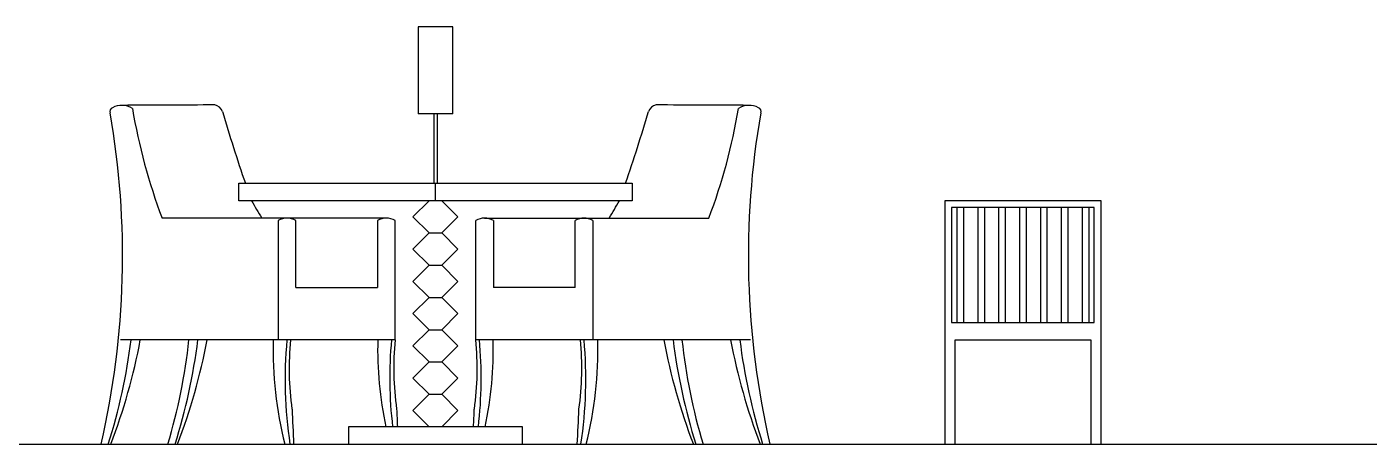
# Model space of a CAD drawing. Header units: inches. Extents: x 11 to 53.5, y 7.4 to 32.2.
# Drawn here: x 43.636 to 47.494, y 20.091 to 21.291 of the extents above; entities that cross this region are included whole.
import ezdxf

# ---------------------------------------------------------------- set-up
doc = ezdxf.new("R2010")
doc.units = ezdxf.units.IN
doc.header["$MEASUREMENT"] = 0
doc.layers.add('1', color=1, linetype='Continuous')

msp = doc.modelspace()

# ---------------------------------------------------------------- linework, layer by layer
at = {"layer": '1'}
for p, q in [((44.7603, 21.291), (44.7603, 21.041)), ((44.8603, 21.291), (44.7603, 21.291)), ((44.8603, 21.041), (44.8603, 21.291)), ((44.8603, 21.041), (44.7603, 21.041)), ((44.8053, 21.041), (44.8053, 20.841)), ((44.8153, 21.041), (44.8153, 20.841)), ((44.8103, 20.791), (44.8103, 20.841)), ((44.6695, 20.741), (44.0246, 20.741)), ((44.3581, 20.734), (44.3581, 20.391)), ((44.4088, 20.5418), (44.4088, 20.734)), ((44.6438, 20.734), (44.6438, 20.5418)), ((44.6945, 20.391), (44.6945, 20.734)), ((44.9261, 20.391), (44.9261, 20.734)), ((44.9511, 20.741), (45.596, 20.741)), ((44.9768, 20.734), (44.9768, 20.5418)), ((45.2118, 20.5418), (45.2118, 20.734)), ((45.2625, 20.734), (45.2625, 20.391)), ((44.4088, 20.5418), (44.6438, 20.5418)), ((45.2118, 20.5418), (44.9768, 20.5418)), ((44.6945, 20.391), (43.9046, 20.391)), ((45.716, 20.391), (44.9261, 20.391)), ((32.8586, 20.091), (53.1849, 20.091))]:
    msp.add_line(p, q, dxfattribs=at)
for points in [[(44.2453, 20.841), (45.3753, 20.841), (45.3753, 20.791), (44.2453, 20.791)], [(46.2939, 20.441), (46.7039, 20.441), (46.7039, 20.771), (46.2939, 20.771)]]:
    msp.add_lwpolyline(points, close=True, dxfattribs=at)
for points in [[(44.792, 20.791), (44.7456, 20.7446), (44.792, 20.6982), (44.8286, 20.6982), (44.875, 20.7446), (44.8286, 20.791)], [(46.7239, 20.091), (46.7239, 20.791), (46.2739, 20.791), (46.2739, 20.091)], [(46.3089, 20.771), (46.3089, 20.441)], [(46.3289, 20.441), (46.3289, 20.771)], [(46.3689, 20.771), (46.3689, 20.441)], [(46.3889, 20.441), (46.3889, 20.771)], [(46.4289, 20.771), (46.4289, 20.441)], [(46.4489, 20.441), (46.4489, 20.771)], [(46.4889, 20.771), (46.4889, 20.441)], [(46.5089, 20.441), (46.5089, 20.771)], [(46.5489, 20.771), (46.5489, 20.441)], [(46.5689, 20.441), (46.5689, 20.771)], [(46.6089, 20.771), (46.6089, 20.441)], [(46.6289, 20.441), (46.6289, 20.771)], [(46.6689, 20.771), (46.6689, 20.441)], [(46.6889, 20.441), (46.6889, 20.771)], [(44.792, 20.6982), (44.7456, 20.6518), (44.792, 20.6055), (44.8286, 20.6055), (44.875, 20.6518), (44.8286, 20.6982)], [(44.792, 20.6055), (44.7456, 20.5591), (44.792, 20.5127), (44.8286, 20.5127), (44.875, 20.5591), (44.8286, 20.6055)], [(44.792, 20.5127), (44.7456, 20.4664), (44.792, 20.42), (44.8286, 20.42), (44.875, 20.4664), (44.8286, 20.5127)], [(44.792, 20.42), (44.7456, 20.3736), (44.792, 20.3273), (44.8286, 20.3273), (44.875, 20.3736), (44.8286, 20.42)], [(46.3039, 20.091), (46.3039, 20.391), (46.6939, 20.391), (46.6939, 20.091)], [(44.792, 20.3273), (44.7456, 20.2809), (44.792, 20.2345), (44.8286, 20.2345), (44.875, 20.2809), (44.8286, 20.3273)], [(44.792, 20.2345), (44.7456, 20.1882), (44.792, 20.141)], [(44.8286, 20.141), (44.875, 20.1882), (44.8286, 20.2345)], [(45.0603, 20.091), (45.0603, 20.141), (44.5603, 20.141), (44.5603, 20.091)]]:
    msp.add_lwpolyline(points, dxfattribs=at)
for centre, radius, start, end in [((49.7957, -1196.1813), 1217.2607, 90.2645, 90.2770882), ((44.1673, 21.0337), 0.0339, 24.7069, 74.5249), ((45.4533, 21.0337), 0.0339, 105.4751, 155.2931), ((39.8249, -1196.1813), 1217.2607, 89.7229118, 89.7355), ((41.5156, 20.6319), 2.3953, 346.9481, 9.8962), ((43.8859, 21.0476), 0.0114, 112.0418, 200.8301), ((43.9088, 21.0088), 0.0564, 57.3551, 118.7827), ((45.5945, 21.3352), 1.6786, 189.5647, 200.7322), ((48.6958, 22.3625), 4.6859, 196.2922, 198.9475), ((40.9248, 22.3625), 4.6859, 341.0525, 343.7078), ((44.0261, 21.3352), 1.6786, 339.2678, 350.4353), ((45.7118, 21.0088), 0.0564, 61.2173, 122.6449), ((48.1049, 20.6319), 2.3953, 170.1038, 193.0519), ((45.7346, 21.0476), 0.0114, 339.1699, 67.9582), ((46.1114, 21.8487), 2.1137, 210.0281, 211.6063), ((43.5092, 21.8487), 2.1137, 328.3937, 329.9719), ((44.3834, 20.691), 0.05, 59.5054, 120.4946), ((44.6691, 20.691), 0.05, 59.5054, 120.4946), ((44.9515, 20.691), 0.05, 59.5054, 120.4946), ((45.2371, 20.691), 0.05, 59.5054, 120.4946), ((42.2573, 20.601), 1.6913, 342.4462, 352.8643), ((42.2949, 20.7011), 1.6956, 338.9111, 349.4622), ((42.4768, 20.5635), 1.634, 343.1896, 353.9377), ((42.4493, 20.601), 1.6913, 342.4462, 352.8643), ((42.4869, 20.7011), 1.6956, 338.9111, 349.4622), ((45.4538, 20.3622), 1.1104, 178.5168, 194.1404), ((45.6231, 20.2775), 1.245, 174.7697, 188.6156), ((45.2279, 20.3086), 0.8382, 174.3631, 188.006), ((45.6943, 20.363), 1.0502, 178.4731, 192.2046), ((45.8568, 20.2806), 1.178, 174.6228, 186.8059), ((45.5286, 20.3086), 0.8382, 174.3631, 188.006), ((44.092, 20.3086), 0.8382, 351.994, 5.6369), ((43.7638, 20.2806), 1.178, 353.1941, 5.3772), ((43.9263, 20.363), 1.0502, 347.7954, 1.5269), ((44.3927, 20.3086), 0.8382, 351.994, 5.6369), ((43.9975, 20.2775), 1.245, 351.3844, 5.2303), ((44.1668, 20.3622), 1.1104, 345.8596, 1.4832), ((47.1336, 20.7011), 1.6956, 190.5378, 201.0889), ((47.1713, 20.601), 1.6913, 187.1357, 197.5538), ((47.1437, 20.5635), 1.634, 186.0624, 196.8104), ((47.3257, 20.7011), 1.6956, 190.5378, 201.0889), ((47.3633, 20.601), 1.6913, 187.1357, 197.5538), ((70.1138, 21.3298), 25.741, 182.53361, 182.75852), ((70.4145, 21.3298), 25.741, 182.53361, 182.64709), ((19.2061, 21.3298), 25.741, 357.35291, 357.46639), ((19.5068, 21.3298), 25.741, 357.24148, 357.46639)]:
    msp.add_arc(centre, radius, start, end, dxfattribs=at)

doc.saveas('drawing.dxf')
